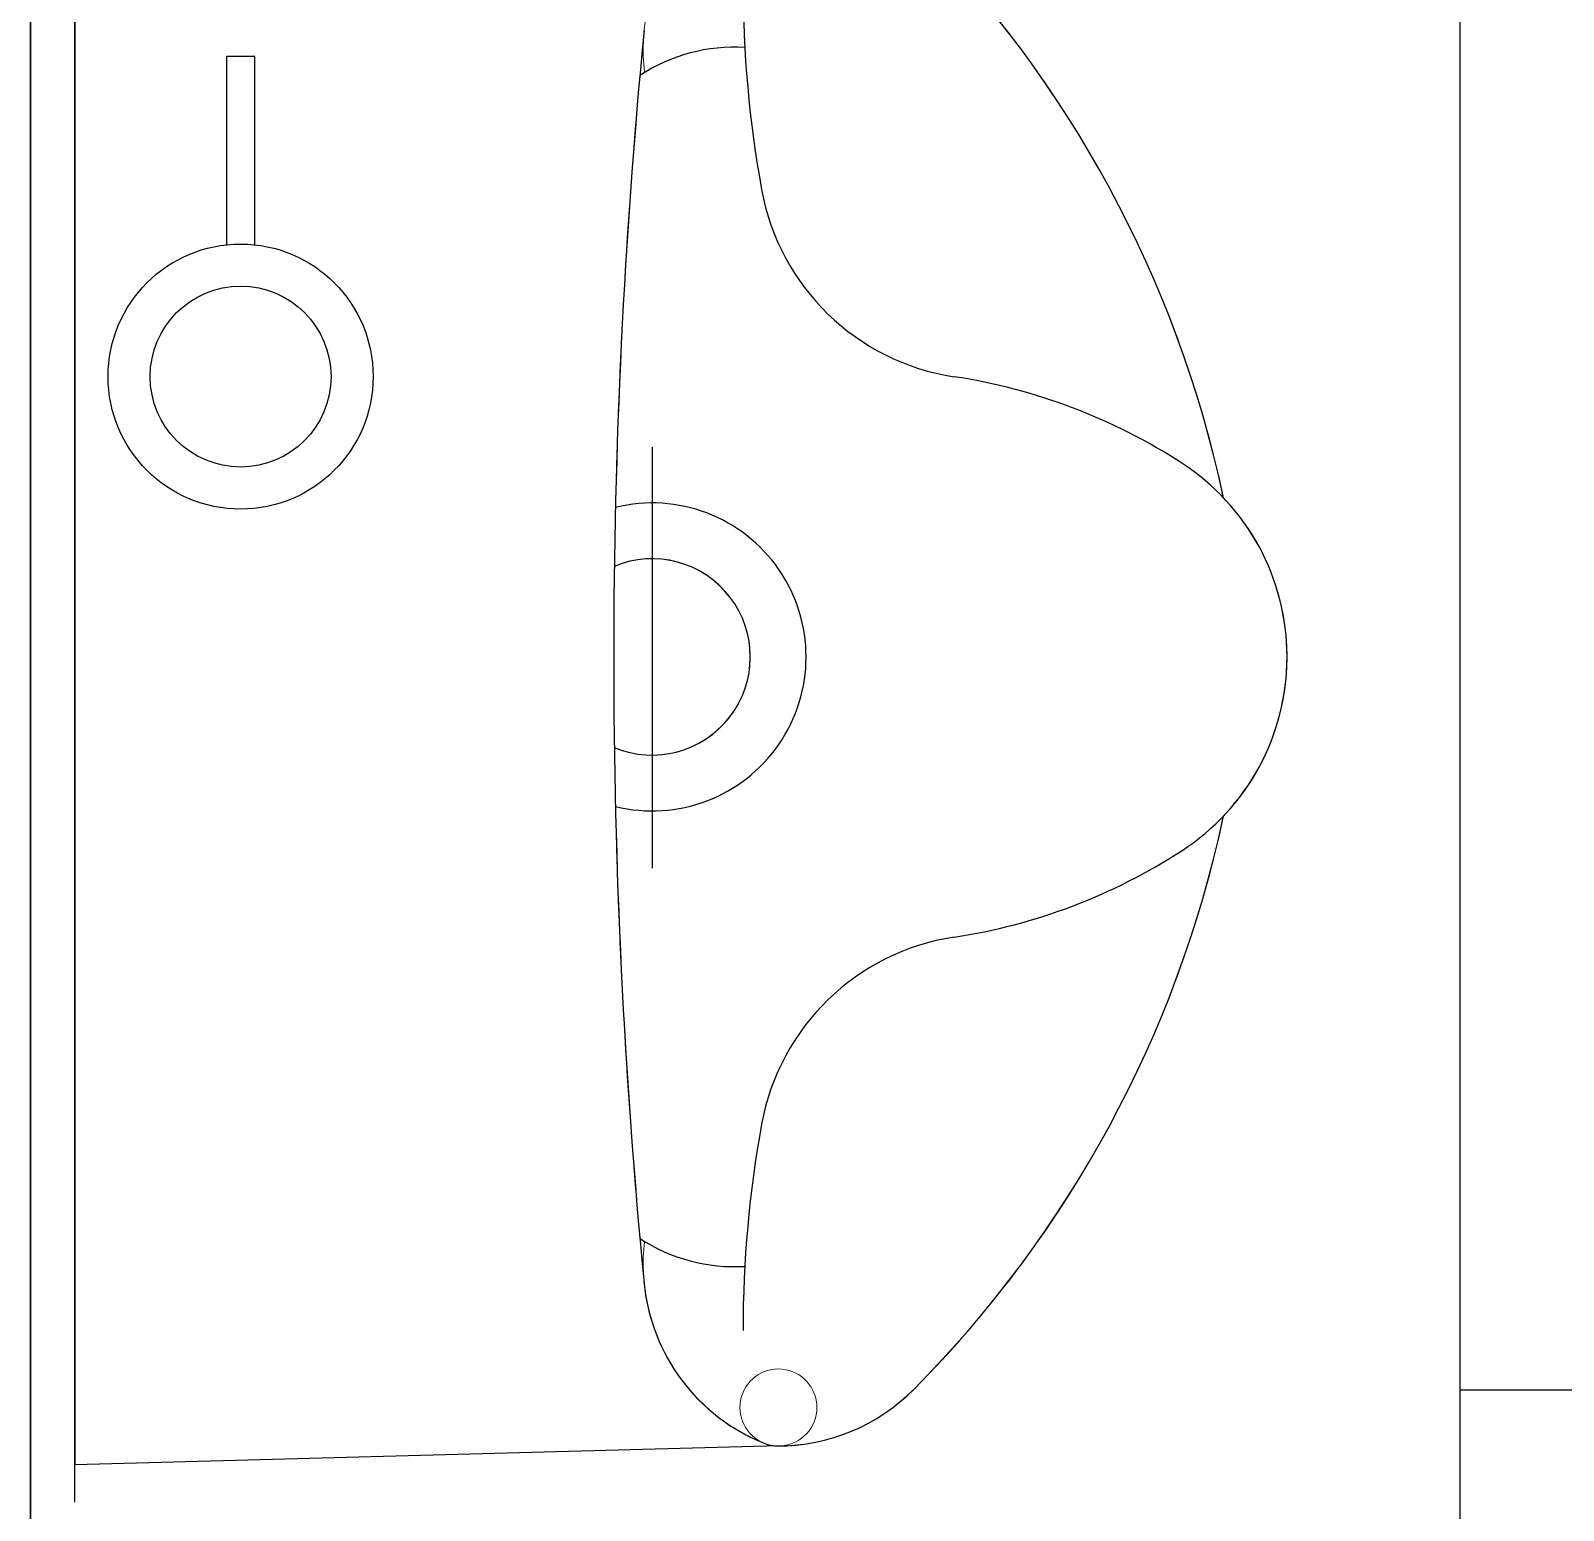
# Model space of a CAD drawing. Header units: millimetres. Extents: x 2148 to 2681, y 758 to 986.
# Drawn here: x 2510.9399 to 2511.2054, y 949.5242 to 949.7804 of the extents above; entities that cross this region are included whole.
import ezdxf

# ---------------------------------------------------------------- set-up
doc = ezdxf.new("R2010")
doc.units = ezdxf.units.MM
for name, color, linetype in [('0.1', 193, 'Continuous'), ('0.4', 121, 'Continuous'), ('hacht', 8, 'Continuous'), ('HATCH', 8, 'Continuous')]:
    doc.layers.add(name, color=color, linetype=linetype)

msp = doc.modelspace()

# ---------------------------------------------------------------- hatches: boundary and pattern name
at = {"layer": 'hacht', "ltscale": 0.05}
h = msp.add_hatch(dxfattribs=at)
h.set_pattern_fill('NET', color=256, scale=2.375, style=0)
h.set_pattern_definition([(0, (82336.30970642352, 3047.263580664669), (0, 0.296875), []), (90, (82336.30970642352, 3047.263580664669), (-0.296875, 1.817835092484352e-17), [])])
h.paths.add_polyline_path([(2511.876402469939, 949.6084910182088), (2511.901402469977, 949.6084910182088), (2511.901402469977, 949.633491018203), (2512.301402469971, 949.633491018203, 0.3789507843746555), (2511.901402470079, 950.0084910182111), (2511.876402469939, 950.0084910182117), (2511.876402469924, 950.4326616860243), (2511.846666755349, 950.4326616860243), (2511.44666675534, 950.4326616863699), (2510.952389972144, 950.4326616863917), (2510.952389972144, 950.3415498843885), (2511.187555791975, 950.3415498843885), (2511.187555791975, 949.9338361981935), (2511.200995940007, 949.9338361981935), (2511.200995940007, 949.9213361981964), (2511.187555791975, 949.9213361981964), (2511.187555791975, 949.4300491061653), (2511.200995940007, 949.4300491061653), (2511.200995940007, 949.4175491061677), (2511.187555791975, 949.4175491061677), (2511.187555791975, 948.9361779381337), (2511.200995940007, 948.9361779381333), (2511.200995940007, 948.9236779381366), (2511.187555791975, 948.9236779381366), (2511.187555791975, 948.4361779381337), (2511.200995940007, 948.4361779381337), (2511.200995940007, 948.4236779381366), (2511.187555791975, 948.4236779381366), (2511.187555791975, 948.4014659085395), (2510.952389972144, 948.40146590854), (2510.952389972144, 947.6650508372762), (2511.350724172274, 947.6650508372762), (2511.350724172274, 948.120050837288), (2511.375724172268, 948.120050837288, -0.4137472524020626), (2511.800724172255, 947.6650508372762), (2512.446402469931, 947.6650508372767), (2512.446402469931, 948.5215723467097), (2512.046402469923, 948.5215723467097), (2512.046402469923, 948.5929748259493), (2512.071402469917, 948.5929748259493), (2512.071402469917, 948.6179748259582), (2512.371402469905, 948.6179748259582, 0.4263843405938895), (2512.072368477345, 948.8930368687878, 0.0008595729627056156), (2512.071402469989, 948.8929748259524), (2512.046402469923, 948.8929748259524), (2512.046402469937, 949.09326322394), (2512.071402469917, 949.09326322394), (2512.071402469917, 949.1182632239487), (2512.371402469905, 949.1182632239487, 0.4263843405938895), (2512.072368477345, 949.3933252667783, 0.0008595729627056156), (2512.071402469989, 949.3932632239429), (2512.046402469966, 949.3932632239429), (2512.046402469966, 949.5227688411522), (2511.876402469954, 949.5227688411522)])
h.paths.add_polyline_path([(2512.348492831622, 950.2499078222539, -0.001121560340920636), (2512.349000749081, 950.2504881231656, 0.003321443651864118)], flags=17)
h.paths.add_polyline_path([(2512.44114818321, 950.1145374833186, 0.1043980418510775), (2512.540453821324, 950.1159242321983), (2512.61228455538, 950.1363326131767), (2512.659526026506, 950.1500047294129), (2512.670425049238, 950.1591365850426), (2512.670425049253, 950.2344820387297), (2512.693990503792, 950.2344820387297, -0.4142135623750828), (2512.715395791679, 950.2130767508422, -0.3900070384134104), (2512.695772518161, 950.1917457692815), (2512.695772518146, 950.1621718710743), (2512.689081603506, 950.1621718710747), (2512.689081603506, 950.191671462955), (2512.670425049238, 950.191671462955), (2512.670425049238, 950.1591365850448), (2512.659526026493, 950.1500047294084), (2512.612284555789, 950.1363326131403), (2512.540453821324, 950.1159242321983, -0.1043980418502901)])
h.paths.add_polyline_path([(2512.349000750333, 950.1689133522067, -0.1935376283461654), (2512.334422272009, 950.2097007383879, 0.1935376238928756), (2512.349000749663, 950.168913352952, 0.1598959040711369), (2512.441363236217, 950.1144902961495, -0.1598959025816975)], flags=16)
h.paths.add_polyline_path([(2511.726788438076, 949.033580237522), (2511.294339887934, 949.033580237522), (2511.294339887934, 948.8444669131221), (2511.726788438076, 948.8444669131221)], flags=24)

# ---------------------------------------------------------------- linework, layer by layer
at = {"color": 8, "ltscale": 0.05, "elevation": 9.949484754069039e-10}
msp.add_lwpolyline([(2510.939889972147, 948.40146590854), (2511.187555791975, 948.40146590854), (2511.187555791975, 950.3415498843885), (2510.939889972147, 950.3415498843885)], close=True, dxfattribs=at)
at = {"layer": '0.1'}
for p, q in [((2510.947572954659, 949.5255599025429, 3.997401399066558e-09), (2510.947572954673, 949.818392869888, 3.997401399066558e-09)), ((2510.947572954659, 949.5255599025429, 3.997401399066558e-09), (2510.947572954673, 949.818392869888, 3.997401399066558e-09)), ((2510.947572954659, 949.5255599025429, 3.997401399066558e-09), (2510.947572954673, 949.818392869888, 3.997401399066558e-09)), ((2510.947572954659, 949.5255599025429, 3.997401399066558e-09), (2510.947572954673, 949.818392869888, 3.997401399066558e-09)), ((2510.947572954659, 949.5255599025429, 3.997401399066558e-09), (2510.947572954673, 949.818392869888, 3.997401399066558e-09)), ((2510.947572954659, 949.5255599025429, 3.997401399066558e-09), (2510.947572954673, 949.818392869888, 3.997401399066558e-09)), ((2510.947572954659, 949.5255599025429, 3.997401399066558e-09), (2510.947572954673, 949.818392869888, 3.997401399066558e-09)), ((2510.947572954659, 949.5255599025429, 3.997401399066558e-09), (2510.947572954673, 949.818392869888, 3.997401399066558e-09)), ((2510.947572954659, 949.5255599025429, 3.997401399066558e-09), (2510.947572954673, 949.818392869888, 3.997401399066558e-09)), ((2510.947572954659, 949.5255599025429, 3.997401399066558e-09), (2510.947572954673, 949.818392869888, 3.997401399066558e-09)), ((2510.947572954673, 949.81191009244, 3.997401399066558e-09), (2510.947572954673, 949.5320426799761, 3.997401399066558e-09)), ((2510.947572954673, 949.81191009244, 3.997401399066558e-09), (2510.947572954673, 949.5320426799761, 3.997401399066558e-09)), ((2510.947572954673, 949.81191009244, 3.997401399066558e-09), (2510.947572954673, 949.5320426799761, 3.997401399066558e-09)), ((2510.947572954673, 949.81191009244, 3.997401399066558e-09), (2510.947572954673, 949.5320426799761, 3.997401399066558e-09)), ((2510.947572954673, 949.81191009244, 3.997401399066558e-09), (2510.947572954673, 949.5320426799761, 3.997401399066558e-09)), ((2510.947572954673, 949.81191009244, 3.997401399066558e-09), (2510.947572954673, 949.5320426799761, 3.997401399066558e-09)), ((2510.947572954673, 949.81191009244, 3.997401399066558e-09), (2510.947572954673, 949.5320426799761, 3.997401399066558e-09)), ((2510.947572954673, 949.81191009244, 3.997401399066558e-09), (2510.947572954673, 949.5320426799761, 3.997401399066558e-09)), ((2510.947572954673, 949.81191009244, 3.997401399066558e-09), (2510.947572954673, 949.5320426799761, 3.997401399066558e-09)), ((2510.947572954673, 949.81191009244, 3.997401399066558e-09), (2510.947572954673, 949.5320426799761, 3.997401399066558e-09)), ((2511.047572704663, 949.7083021909665, 3.997401399066558e-09), (2511.047572704663, 949.6353701897632, 3.997401399066558e-09)), ((2511.047572704663, 949.7083021909665, 3.997401399066558e-09), (2511.047572704663, 949.6353701897632, 3.997401399066558e-09)), ((2511.047572704663, 949.7083021909665, 3.997401399066558e-09), (2511.047572704663, 949.6353701897632, 3.997401399066558e-09)), ((2511.047572704663, 949.7083021909665, 3.997401399066558e-09), (2511.047572704663, 949.6353701897632, 3.997401399066558e-09)), ((2511.047572704663, 949.7083021909665, 3.997401399066558e-09), (2511.047572704663, 949.6353701897632, 3.997401399066558e-09)), ((2511.047572704663, 949.7083021909665, 3.997401399066558e-09), (2511.047572704663, 949.6353701897632, 3.997401399066558e-09)), ((2511.047572704663, 949.7083021909665, 3.997401399066558e-09), (2511.047572704663, 949.6353701897632, 3.997401399066558e-09)), ((2511.047572704663, 949.7083021909665, 3.997401399066558e-09), (2511.047572704663, 949.6353701897632, 3.997401399066558e-09)), ((2511.047572704663, 949.7083021909665, 3.997401399066558e-09), (2511.047572704663, 949.6353701897632, 3.997401399066558e-09)), ((2511.047572704663, 949.7083021909665, 3.997401399066558e-09), (2511.047572704663, 949.6353701897632, 3.997401399066558e-09)), ((2511.069487962352, 949.5353106981518, 3.997401399066558e-09), (2510.947572954673, 949.5320426799761, 3.997401399066558e-09)), ((2511.069487962352, 949.5353106981518, 3.997401399066558e-09), (2510.947572954673, 949.5320426799761, 3.997401399066558e-09)), ((2511.069487962352, 949.5353106981518, 3.997401399066558e-09), (2510.947572954673, 949.5320426799761, 3.997401399066558e-09)), ((2511.069487962352, 949.5353106981518, 3.997401399066558e-09), (2510.947572954673, 949.5320426799761, 3.997401399066558e-09)), ((2511.069487962352, 949.5353106981518, 3.997401399066558e-09), (2510.947572954673, 949.5320426799761, 3.997401399066558e-09)), ((2511.069487962352, 949.5353106981518, 3.997401399066558e-09), (2510.947572954673, 949.5320426799761, 3.997401399066558e-09)), ((2511.069487962352, 949.5353106981518, 3.997401399066558e-09), (2510.947572954673, 949.5320426799761, 3.997401399066558e-09)), ((2511.069487962352, 949.5353106981518, 3.997401399066558e-09), (2510.947572954673, 949.5320426799761, 3.997401399066558e-09)), ((2511.069487962352, 949.5353106981518, 3.997401399066558e-09), (2510.947572954673, 949.5320426799761, 3.997401399066558e-09)), ((2511.069487962352, 949.5353106981518, 3.997401399066558e-09), (2510.947572954673, 949.5320426799761, 3.997401399066558e-09))]:
    msp.add_line(p, q, dxfattribs=at)
for centre, radius, start, end in [((2510.950938746774, 949.6579530088372, 3.997401399066558e-09), 0.199999499995, 12.14293346163888, 44.76014608033106), ((2510.950938746774, 949.6579530088372, 3.997401399066558e-09), 0.199999499995, 12.14293346163888, 44.76014608033106), ((2510.950938746774, 949.6579530088372, 3.997401399066558e-09), 0.199999499995, 12.14293346163888, 44.76014608033106), ((2510.950938746774, 949.6579530088372, 3.997401399066558e-09), 0.199999499995, 12.14293346163888, 44.76014608033106), ((2510.950938746774, 949.6579530088372, 3.997401399066558e-09), 0.199999499995, 12.14293346163888, 44.76014608033106), ((2510.950938746774, 949.6579530088372, 3.997401399066558e-09), 0.199999499995, 12.14293346163888, 44.76014608033106), ((2510.950938746774, 949.6579530088372, 3.997401399066558e-09), 0.199999499995, 12.14293346163888, 44.76014608033106), ((2510.950938746774, 949.6579530088372, 3.997401399066558e-09), 0.199999499995, 12.14293346163888, 44.76014608033106), ((2510.950938746774, 949.6579530088372, 3.997401399066558e-09), 0.199999499995, 12.14293346163888, 44.76014608033106), ((2510.950938746774, 949.6579530088372, 3.997401399066558e-09), 0.199999499995, 12.14293346163888, 44.76014608033106), ((2511.263314848159, 949.7886427612128, 3.997401399066558e-09), 0.199999499995, 180, 190.2928170189002), ((2511.263314848159, 949.7886427612128, 3.997401399066558e-09), 0.199999499995, 180, 190.2928170189002), ((2511.263314848159, 949.7886427612128, 3.997401399066558e-09), 0.199999499995, 180, 190.2928170189002), ((2511.263314848159, 949.7886427612128, 3.997401399066558e-09), 0.199999499995, 180, 190.2928170189002), ((2511.263314848159, 949.7886427612128, 3.997401399066558e-09), 0.199999499995, 180, 190.2928170189002), ((2511.263314848159, 949.7886427612128, 3.997401399066558e-09), 0.199999499995, 180, 190.2928170189002), ((2511.263314848159, 949.7886427612128, 3.997401399066558e-09), 0.199999499995, 180, 190.2928170189002), ((2511.263314848159, 949.7886427612128, 3.997401399066558e-09), 0.199999499995, 180, 190.2928170189002), ((2511.263314848159, 949.7886427612128, 3.997401399066558e-09), 0.199999499995, 180, 190.2928170189002), ((2511.263314848159, 949.7886427612128, 3.997401399066558e-09), 0.199999499995, 180, 190.2928170189002), ((2512.160832923784, 949.6719763862083, 3.997401399066558e-09), 1.119926869123744, 174.4420803612385, 185.5579196387615), ((2512.160832923784, 949.6719763862083, 3.997401399066558e-09), 1.119926869123744, 174.4420803612385, 185.5579196387615), ((2512.160832923784, 949.6719763862083, 3.997401399066558e-09), 1.119926869123744, 174.4420803612385, 185.5579196387615), ((2512.160832923784, 949.6719763862083, 3.997401399066558e-09), 1.119926869123744, 174.4420803612385, 185.5579196387615), ((2512.160832923784, 949.6719763862083, 3.997401399066558e-09), 1.119926869123744, 174.4420803612385, 185.5579196387615), ((2512.160832923784, 949.6719763862083, 3.997401399066558e-09), 1.119926869123744, 174.4420803612385, 185.5579196387615), ((2512.160832923784, 949.6719763862083, 3.997401399066558e-09), 1.119926869123744, 174.4420803612385, 185.5579196387615), ((2512.160832923784, 949.6719763862083, 3.997401399066558e-09), 1.119926869123744, 174.4420803612385, 185.5579196387615), ((2512.160832923784, 949.6719763862083, 3.997401399066558e-09), 1.119926869123744, 174.4420803612385, 185.5579196387615), ((2512.160832923784, 949.6719763862083, 3.997401399066558e-09), 1.119926869123744, 174.4420803612385, 185.5579196387615), ((2511.061844835847, 949.7475832107765, 3.997401399066558e-09), 0.02999992499925, 86.59946209659692, 123.1383205602793), ((2511.061844835847, 949.7475832107765, 3.997401399066558e-09), 0.02999992499925, 86.59946209659692, 123.1383205602793), ((2511.061844835847, 949.7475832107765, 3.997401399066558e-09), 0.02999992499925, 86.59946209659692, 123.1383205602793), ((2511.061844835847, 949.7475832107765, 3.997401399066558e-09), 0.02999992499925, 86.59946209659692, 123.1383205602793), ((2511.061844835847, 949.7475832107765, 3.997401399066558e-09), 0.02999992499925, 86.59946209659692, 123.1383205602793), ((2511.061844835847, 949.7475832107765, 3.997401399066558e-09), 0.02999992499925, 86.59946209659692, 123.1383205602793), ((2511.061844835847, 949.7475832107765, 3.997401399066558e-09), 0.02999992499925, 86.59946209659692, 123.1383205602793), ((2511.061844835847, 949.7475832107765, 3.997401399066558e-09), 0.02999992499925, 86.59946209659692, 123.1383205602793), ((2511.061844835847, 949.7475832107765, 3.997401399066558e-09), 0.02999992499925, 86.59946209659692, 123.1383205602793), ((2511.061844835847, 949.7475832107765, 3.997401399066558e-09), 0.02999992499925, 86.59946209659692, 123.1383205602793), ((2511.105890050361, 949.7600542139143, 3.997401399066558e-09), 0.039999899999, 190.2928170189002, 261.3901035665662), ((2511.105890050361, 949.7600542139143, 3.997401399066558e-09), 0.039999899999, 190.2928170189002, 261.3901035665662), ((2511.105890050361, 949.7600542139143, 3.997401399066558e-09), 0.039999899999, 190.2928170189002, 261.3901035665662), ((2511.105890050361, 949.7600542139143, 3.997401399066558e-09), 0.039999899999, 190.2928170189002, 261.3901035665662), ((2511.105890050361, 949.7600542139143, 3.997401399066558e-09), 0.039999899999, 190.2928170189002, 261.3901035665662), ((2511.105890050361, 949.7600542139143, 3.997401399066558e-09), 0.039999899999, 190.2928170189002, 261.3901035665662), ((2511.105890050361, 949.7600542139143, 3.997401399066558e-09), 0.039999899999, 190.2928170189002, 261.3901035665662), ((2511.105890050361, 949.7600542139143, 3.997401399066558e-09), 0.039999899999, 190.2928170189002, 261.3901035665662), ((2511.105890050361, 949.7600542139143, 3.997401399066558e-09), 0.039999899999, 190.2928170189002, 261.3901035665662), ((2511.105890050361, 949.7600542139143, 3.997401399066558e-09), 0.039999899999, 190.2928170189002, 261.3901035665662), ((2511.084931245341, 949.6216322846911, 3.997401399066558e-09), 0.09999974999749998, 57.04209188049823, 81.39010356656614), ((2511.084931245341, 949.6216322846911, 3.997401399066558e-09), 0.09999974999749998, 57.04209188049823, 81.39010356656614), ((2511.084931245341, 949.6216322846911, 3.997401399066558e-09), 0.09999974999749998, 57.04209188049823, 81.39010356656614), ((2511.084931245341, 949.6216322846911, 3.997401399066558e-09), 0.09999974999749998, 57.04209188049823, 81.39010356656614), ((2511.084931245341, 949.6216322846911, 3.997401399066558e-09), 0.09999974999749998, 57.04209188049823, 81.39010356656614), ((2511.084931245341, 949.6216322846911, 3.997401399066558e-09), 0.09999974999749998, 57.04209188049823, 81.39010356656614), ((2511.084931245341, 949.6216322846911, 3.997401399066558e-09), 0.09999974999749998, 57.04209188049823, 81.39010356656614), ((2511.084931245341, 949.6216322846911, 3.997401399066558e-09), 0.09999974999749998, 57.04209188049823, 81.39010356656614), ((2511.084931245341, 949.6216322846911, 3.997401399066558e-09), 0.09999974999749998, 57.04209188049823, 81.39010356656614), ((2511.084931245341, 949.6216322846911, 3.997401399066558e-09), 0.09999974999749998, 57.04209188049823, 81.39010356656614), ((2511.117572529654, 949.6719763862083, 3.997401399066558e-09), 0.039999899999, 302.9579081195018, 57.04209188049823), ((2511.117572529654, 949.6719763862083, 3.997401399066558e-09), 0.039999899999, 302.9579081195018, 57.04209188049823), ((2511.117572529654, 949.6719763862083, 3.997401399066558e-09), 0.039999899999, 302.9579081195018, 57.04209188049823), ((2511.117572529654, 949.6719763862083, 3.997401399066558e-09), 0.039999899999, 302.9579081195018, 57.04209188049823), ((2511.117572529654, 949.6719763862083, 3.997401399066558e-09), 0.039999899999, 302.9579081195018, 57.04209188049823), ((2511.117572529654, 949.6719763862083, 3.997401399066558e-09), 0.039999899999, 302.9579081195018, 57.04209188049823), ((2511.117572529654, 949.6719763862083, 3.997401399066558e-09), 0.039999899999, 302.9579081195018, 57.04209188049823), ((2511.117572529654, 949.6719763862083, 3.997401399066558e-09), 0.039999899999, 302.9579081195018, 57.04209188049823), ((2511.117572529654, 949.6719763862083, 3.997401399066558e-09), 0.039999899999, 302.9579081195018, 57.04209188049823), ((2511.117572529654, 949.6719763862083, 3.997401399066558e-09), 0.039999899999, 302.9579081195018, 57.04209188049823), ((2511.047572704663, 949.6719763862083, 3.997401399066558e-09), 0.02666659999933333, 256.1859408485906, 103.8140591514094), ((2511.047572704663, 949.6719763862083, 3.997401399066558e-09), 0.02666659999933333, 256.1859408485906, 103.8140591514094), ((2511.047572704663, 949.6719763862083, 3.997401399066558e-09), 0.02666659999933333, 256.1859408485906, 103.8140591514094), ((2511.047572704663, 949.6719763862083, 3.997401399066558e-09), 0.02666659999933333, 256.1859408485906, 103.8140591514094), ((2511.047572704663, 949.6719763862083, 3.997401399066558e-09), 0.02666659999933333, 256.1859408485906, 103.8140591514094), ((2511.047572704663, 949.6719763862083, 3.997401399066558e-09), 0.02666659999933333, 256.1859408485906, 103.8140591514094), ((2511.047572704663, 949.6719763862083, 3.997401399066558e-09), 0.02666659999933333, 256.1859408485906, 103.8140591514094), ((2511.047572704663, 949.6719763862083, 3.997401399066558e-09), 0.02666659999933333, 256.1859408485906, 103.8140591514094), ((2511.047572704663, 949.6719763862083, 3.997401399066558e-09), 0.02666659999933333, 256.1859408485906, 103.8140591514094), ((2511.047572704663, 949.6719763862083, 3.997401399066558e-09), 0.02666659999933333, 256.1859408485906, 103.8140591514094), ((2511.016113643074, 949.6719763862083, 3.997401399066558e-09), 0.1333329999966708, 11.92646565175104, 12.14293346163888), ((2511.016113643074, 949.6719763862083, 3.997401399066558e-09), 0.1333329999966708, 11.92646565175104, 12.14293346163888), ((2511.016113643074, 949.6719763862083, 3.997401399066558e-09), 0.1333329999966708, 11.92646565175104, 12.14293346163888), ((2511.016113643074, 949.6719763862083, 3.997401399066558e-09), 0.1333329999966708, 11.92646565175104, 12.14293346163888), ((2511.016113643074, 949.6719763862083, 3.997401399066558e-09), 0.1333329999966708, 11.92646565175104, 12.14293346163888), ((2511.016113643074, 949.6719763862083, 3.997401399066558e-09), 0.1333329999966708, 11.92646565175104, 12.14293346163888), ((2511.016113643074, 949.6719763862083, 3.997401399066558e-09), 0.1333329999966708, 11.92646565175104, 12.14293346163888), ((2511.016113643074, 949.6719763862083, 3.997401399066558e-09), 0.1333329999966708, 11.92646565175104, 12.14293346163888), ((2511.016113643074, 949.6719763862083, 3.997401399066558e-09), 0.1333329999966708, 11.92646565175104, 12.14293346163888), ((2511.016113643074, 949.6719763862083, 3.997401399066558e-09), 0.1333329999966708, 11.92646565175104, 12.14293346163888), ((2511.047572704663, 949.6719763862083, 3.997401399066558e-09), 0.016999957499575, 247.3130539307818, 112.6869460692182), ((2511.047572704663, 949.6719763862083, 3.997401399066558e-09), 0.016999957499575, 247.3130539307818, 112.6869460692182), ((2511.047572704663, 949.6719763862083, 3.997401399066558e-09), 0.016999957499575, 247.3130539307818, 112.6869460692182), ((2511.047572704663, 949.6719763862083, 3.997401399066558e-09), 0.016999957499575, 247.3130539307818, 112.6869460692182), ((2511.047572704663, 949.6719763862083, 3.997401399066558e-09), 0.016999957499575, 247.3130539307818, 112.6869460692182), ((2511.047572704663, 949.6719763862083, 3.997401399066558e-09), 0.016999957499575, 247.3130539307818, 112.6869460692182), ((2511.047572704663, 949.6719763862083, 3.997401399066558e-09), 0.016999957499575, 247.3130539307818, 112.6869460692182), ((2511.047572704663, 949.6719763862083, 3.997401399066558e-09), 0.016999957499575, 247.3130539307818, 112.6869460692182), ((2511.047572704663, 949.6719763862083, 3.997401399066558e-09), 0.016999957499575, 247.3130539307818, 112.6869460692182), ((2511.047572704663, 949.6719763862083, 3.997401399066558e-09), 0.016999957499575, 247.3130539307818, 112.6869460692182), ((2510.950938746774, 949.6859997635792, 3.997401399066558e-09), 0.199999499995, 315.2398539196689, 347.8570665383612), ((2510.950938746774, 949.6859997635792, 3.997401399066558e-09), 0.199999499995, 315.2398539196689, 347.8570665383612), ((2510.950938746774, 949.6859997635792, 3.997401399066558e-09), 0.199999499995, 315.2398539196689, 347.8570665383612), ((2510.950938746774, 949.6859997635792, 3.997401399066558e-09), 0.199999499995, 315.2398539196689, 347.8570665383612), ((2510.950938746774, 949.6859997635792, 3.997401399066558e-09), 0.199999499995, 315.2398539196689, 347.8570665383612), ((2510.950938746774, 949.6859997635792, 3.997401399066558e-09), 0.199999499995, 315.2398539196689, 347.8570665383612), ((2510.950938746774, 949.6859997635792, 3.997401399066558e-09), 0.199999499995, 315.2398539196689, 347.8570665383612), ((2510.950938746774, 949.6859997635792, 3.997401399066558e-09), 0.199999499995, 315.2398539196689, 347.8570665383612), ((2510.950938746774, 949.6859997635792, 3.997401399066558e-09), 0.199999499995, 315.2398539196689, 347.8570665383612), ((2510.950938746774, 949.6859997635792, 3.997401399066558e-09), 0.199999499995, 315.2398539196689, 347.8570665383612), ((2511.016113643074, 949.6719763862083, 3.997401399066558e-09), 0.1333329999966708, 347.8570665383612, 348.073534348249), ((2511.016113643074, 949.6719763862083, 3.997401399066558e-09), 0.1333329999966708, 347.8570665383612, 348.073534348249), ((2511.016113643074, 949.6719763862083, 3.997401399066558e-09), 0.1333329999966708, 347.8570665383612, 348.073534348249), ((2511.016113643074, 949.6719763862083, 3.997401399066558e-09), 0.1333329999966708, 347.8570665383612, 348.073534348249), ((2511.016113643074, 949.6719763862083, 3.997401399066558e-09), 0.1333329999966708, 347.8570665383612, 348.073534348249), ((2511.016113643074, 949.6719763862083, 3.997401399066558e-09), 0.1333329999966708, 347.8570665383612, 348.073534348249), ((2511.016113643074, 949.6719763862083, 3.997401399066558e-09), 0.1333329999966708, 347.8570665383612, 348.073534348249), ((2511.016113643074, 949.6719763862083, 3.997401399066558e-09), 0.1333329999966708, 347.8570665383612, 348.073534348249), ((2511.016113643074, 949.6719763862083, 3.997401399066558e-09), 0.1333329999966708, 347.8570665383612, 348.073534348249), ((2511.016113643074, 949.6719763862083, 3.997401399066558e-09), 0.1333329999966708, 347.8570665383612, 348.073534348249), ((2511.084931245341, 949.7223204877399, 3.997401399066558e-09), 0.09999974999749998, 278.6098964334338, 302.9579081195018), ((2511.084931245341, 949.7223204877399, 3.997401399066558e-09), 0.09999974999749998, 278.6098964334338, 302.9579081195018), ((2511.084931245341, 949.7223204877399, 3.997401399066558e-09), 0.09999974999749998, 278.6098964334338, 302.9579081195018), ((2511.084931245341, 949.7223204877399, 3.997401399066558e-09), 0.09999974999749998, 278.6098964334338, 302.9579081195018), ((2511.084931245341, 949.7223204877399, 3.997401399066558e-09), 0.09999974999749998, 278.6098964334338, 302.9579081195018), ((2511.084931245341, 949.7223204877399, 3.997401399066558e-09), 0.09999974999749998, 278.6098964334338, 302.9579081195018), ((2511.084931245341, 949.7223204877399, 3.997401399066558e-09), 0.09999974999749998, 278.6098964334338, 302.9579081195018), ((2511.084931245341, 949.7223204877399, 3.997401399066558e-09), 0.09999974999749998, 278.6098964334338, 302.9579081195018), ((2511.084931245341, 949.7223204877399, 3.997401399066558e-09), 0.09999974999749998, 278.6098964334338, 302.9579081195018), ((2511.084931245341, 949.7223204877399, 3.997401399066558e-09), 0.09999974999749998, 278.6098964334338, 302.9579081195018), ((2511.105890050361, 949.5838985585021, 3.997401399066558e-09), 0.039999899999, 98.60989643343386, 169.7071829810998), ((2511.105890050361, 949.5838985585021, 3.997401399066558e-09), 0.039999899999, 98.60989643343386, 169.7071829810998), ((2511.105890050361, 949.5838985585021, 3.997401399066558e-09), 0.039999899999, 98.60989643343386, 169.7071829810998), ((2511.105890050361, 949.5838985585021, 3.997401399066558e-09), 0.039999899999, 98.60989643343386, 169.7071829810998), ((2511.105890050361, 949.5838985585021, 3.997401399066558e-09), 0.039999899999, 98.60989643343386, 169.7071829810998), ((2511.105890050361, 949.5838985585021, 3.997401399066558e-09), 0.039999899999, 98.60989643343386, 169.7071829810998), ((2511.105890050361, 949.5838985585021, 3.997401399066558e-09), 0.039999899999, 98.60989643343386, 169.7071829810998), ((2511.105890050361, 949.5838985585021, 3.997401399066558e-09), 0.039999899999, 98.60989643343386, 169.7071829810998), ((2511.105890050361, 949.5838985585021, 3.997401399066558e-09), 0.039999899999, 98.60989643343386, 169.7071829810998), ((2511.105890050361, 949.5838985585021, 3.997401399066558e-09), 0.039999899999, 98.60989643343386, 169.7071829810998), ((2511.263314848159, 949.5553100112182, 3.997401399066558e-09), 0.199999499995, 169.7071829810998, 180), ((2511.263314848159, 949.5553100112182, 3.997401399066558e-09), 0.199999499995, 169.7071829810998, 180), ((2511.263314848159, 949.5553100112182, 3.997401399066558e-09), 0.199999499995, 169.7071829810998, 180), ((2511.263314848159, 949.5553100112182, 3.997401399066558e-09), 0.199999499995, 169.7071829810998, 180), ((2511.263314848159, 949.5553100112182, 3.997401399066558e-09), 0.199999499995, 169.7071829810998, 180), ((2511.263314848159, 949.5553100112182, 3.997401399066558e-09), 0.199999499995, 169.7071829810998, 180), ((2511.263314848159, 949.5553100112182, 3.997401399066558e-09), 0.199999499995, 169.7071829810998, 180), ((2511.263314848159, 949.5553100112182, 3.997401399066558e-09), 0.199999499995, 169.7071829810998, 180), ((2511.263314848159, 949.5553100112182, 3.997401399066558e-09), 0.199999499995, 169.7071829810998, 180), ((2511.263314848159, 949.5553100112182, 3.997401399066558e-09), 0.199999499995, 169.7071829810998, 180), ((2511.061844835847, 949.5963695616399, 3.997401399066558e-09), 0.02999992499925, 236.8616794397208, 273.4005379034031), ((2511.061844835847, 949.5963695616399, 3.997401399066558e-09), 0.02999992499925, 236.8616794397208, 273.4005379034031), ((2511.061844835847, 949.5963695616399, 3.997401399066558e-09), 0.02999992499925, 236.8616794397208, 273.4005379034031), ((2511.061844835847, 949.5963695616399, 3.997401399066558e-09), 0.02999992499925, 236.8616794397208, 273.4005379034031), ((2511.061844835847, 949.5963695616399, 3.997401399066558e-09), 0.02999992499925, 236.8616794397208, 273.4005379034031), ((2511.061844835847, 949.5963695616399, 3.997401399066558e-09), 0.02999992499925, 236.8616794397208, 273.4005379034031), ((2511.061844835847, 949.5963695616399, 3.997401399066558e-09), 0.02999992499925, 236.8616794397208, 273.4005379034031), ((2511.061844835847, 949.5963695616399, 3.997401399066558e-09), 0.02999992499925, 236.8616794397208, 273.4005379034031), ((2511.061844835847, 949.5963695616399, 3.997401399066558e-09), 0.02999992499925, 236.8616794397208, 273.4005379034031), ((2511.061844835847, 949.5963695616399, 3.997401399066558e-09), 0.02999992499925, 236.8616794397208, 273.4005379034031), ((2511.079347598124, 949.5667376884547, 3.997401399066558e-09), 0.03333324999916667, 185.5579196387615, 248.2052512975738), ((2511.079347598124, 949.5667376884547, 3.997401399066558e-09), 0.03333324999916667, 185.5579196387615, 248.2052512975738), ((2511.079347598124, 949.5667376884547, 3.997401399066558e-09), 0.03333324999916667, 185.5579196387615, 248.2052512975738), ((2511.079347598124, 949.5667376884547, 3.997401399066558e-09), 0.03333324999916667, 185.5579196387615, 248.2052512975738), ((2511.079347598124, 949.5667376884547, 3.997401399066558e-09), 0.03333324999916667, 185.5579196387615, 248.2052512975738), ((2511.079347598124, 949.5667376884547, 3.997401399066558e-09), 0.03333324999916667, 185.5579196387615, 248.2052512975738), ((2511.079347598124, 949.5667376884547, 3.997401399066558e-09), 0.03333324999916667, 185.5579196387615, 248.2052512975738), ((2511.079347598124, 949.5667376884547, 3.997401399066558e-09), 0.03333324999916667, 185.5579196387615, 248.2052512975738), ((2511.079347598124, 949.5667376884547, 3.997401399066558e-09), 0.03333324999916667, 185.5579196387615, 248.2052512975738), ((2511.079347598124, 949.5667376884547, 3.997401399066558e-09), 0.03333324999916667, 185.5579196387615, 248.2052512975738), ((2511.069281900248, 949.5686433112159, 3.997401399066558e-09), 0.03333324999916667, 270, 315.2398539196689), ((2511.069281900248, 949.5686433112159, 3.997401399066558e-09), 0.03333324999916667, 270, 315.2398539196689), ((2511.069281900248, 949.5686433112159, 3.997401399066558e-09), 0.03333324999916667, 270, 315.2398539196689), ((2511.069281900248, 949.5686433112159, 3.997401399066558e-09), 0.03333324999916667, 270, 315.2398539196689), ((2511.069281900248, 949.5686433112159, 3.997401399066558e-09), 0.03333324999916667, 270, 315.2398539196689), ((2511.069281900248, 949.5686433112159, 3.997401399066558e-09), 0.03333324999916667, 270, 315.2398539196689), ((2511.069281900248, 949.5686433112159, 3.997401399066558e-09), 0.03333324999916667, 270, 315.2398539196689), ((2511.069281900248, 949.5686433112159, 3.997401399066558e-09), 0.03333324999916667, 270, 315.2398539196689), ((2511.069281900248, 949.5686433112159, 3.997401399066558e-09), 0.03333324999916667, 270, 315.2398539196689), ((2511.069281900248, 949.5686433112159, 3.997401399066558e-09), 0.03333324999916667, 270, 315.2398539196689), ((2511.069446749932, 949.5419772207558, 3.997401399066558e-09), 0.006666649999833333, 248.2052512975738, 270.354197793495), ((2511.069446749932, 949.5419772207558, 3.997401399066558e-09), 0.006666649999833333, 248.2052512975738, 270.354197793495), ((2511.069446749932, 949.5419772207558, 3.997401399066558e-09), 0.006666649999833333, 248.2052512975738, 270.354197793495), ((2511.069446749932, 949.5419772207558, 3.997401399066558e-09), 0.006666649999833333, 248.2052512975738, 270.354197793495), ((2511.069446749932, 949.5419772207558, 3.997401399066558e-09), 0.006666649999833333, 248.2052512975738, 270.354197793495), ((2511.069446749932, 949.5419772207558, 3.997401399066558e-09), 0.006666649999833333, 248.2052512975738, 270.354197793495), ((2511.069446749932, 949.5419772207558, 3.997401399066558e-09), 0.006666649999833333, 248.2052512975738, 270.354197793495), ((2511.069446749932, 949.5419772207558, 3.997401399066558e-09), 0.006666649999833333, 248.2052512975738, 270.354197793495), ((2511.069446749932, 949.5419772207558, 3.997401399066558e-09), 0.006666649999833333, 248.2052512975738, 270.354197793495), ((2511.069446749932, 949.5419772207558, 3.997401399066558e-09), 0.006666649999833333, 248.2052512975738, 270.354197793495)]:
    msp.add_arc(centre, radius, start, end, dxfattribs=at)
at = {"layer": '0.4', "color": 193, "lineweight": 0, "ltscale": 0.5}
for p, q in [((2510.947572954673, 949.7352169688555, 3.997401399066558e-09), (2510.947572954673, 949.81191009244, 3.997401399066558e-09)), ((2510.947572954673, 949.7352169688555, 3.997401399066558e-09), (2510.947572954673, 949.81191009244, 3.997401399066558e-09)), ((2510.947572954673, 949.7352169688555, 3.997401399066558e-09), (2510.947572954673, 949.81191009244, 3.997401399066558e-09)), ((2510.947572954673, 949.7352169688555, 3.997401399066558e-09), (2510.947572954673, 949.81191009244, 3.997401399066558e-09)), ((2510.947572954673, 949.7352169688555, 3.997401399066558e-09), (2510.947572954673, 949.81191009244, 3.997401399066558e-09)), ((2510.947572954673, 949.7352169688555, 3.997401399066558e-09), (2510.947572954673, 949.81191009244, 3.997401399066558e-09)), ((2510.947572954673, 949.7352169688555, 3.997401399066558e-09), (2510.947572954673, 949.81191009244, 3.997401399066558e-09)), ((2510.947572954673, 949.7352169688555, 3.997401399066558e-09), (2510.947572954673, 949.81191009244, 3.997401399066558e-09)), ((2510.947572954673, 949.7352169688555, 3.997401399066558e-09), (2510.947572954673, 949.81191009244, 3.997401399066558e-09)), ((2510.947572954673, 949.7352169688555, 3.997401399066558e-09), (2510.947572954673, 949.81191009244, 3.997401399066558e-09)), ((2511.047572704663, 949.6549764287073, 3.997401399066558e-09), (2511.047572704663, 949.6889763437092, 3.997401399066558e-09)), ((2511.047572704663, 949.6549764287073, 3.997401399066558e-09), (2511.047572704663, 949.6889763437092, 3.997401399066558e-09)), ((2511.047572704663, 949.6549764287073, 3.997401399066558e-09), (2511.047572704663, 949.6889763437092, 3.997401399066558e-09)), ((2511.047572704663, 949.6549764287073, 3.997401399066558e-09), (2511.047572704663, 949.6889763437092, 3.997401399066558e-09)), ((2511.047572704663, 949.6549764287073, 3.997401399066558e-09), (2511.047572704663, 949.6889763437092, 3.997401399066558e-09)), ((2511.047572704663, 949.6549764287073, 3.997401399066558e-09), (2511.047572704663, 949.6889763437092, 3.997401399066558e-09)), ((2511.047572704663, 949.6549764287073, 3.997401399066558e-09), (2511.047572704663, 949.6889763437092, 3.997401399066558e-09)), ((2511.047572704663, 949.6549764287073, 3.997401399066558e-09), (2511.047572704663, 949.6889763437092, 3.997401399066558e-09)), ((2511.047572704663, 949.6549764287073, 3.997401399066558e-09), (2511.047572704663, 949.6889763437092, 3.997401399066558e-09)), ((2511.047572704663, 949.6549764287073, 3.997401399066558e-09), (2511.047572704663, 949.6889763437092, 3.997401399066558e-09)), ((2510.947572954673, 949.5320426799761, 3.997401399066558e-09), (2510.947572954673, 949.6152172688479, 3.997401399066558e-09)), ((2510.947572954673, 949.5320426799761, 3.997401399066558e-09), (2510.947572954673, 949.6152172688479, 3.997401399066558e-09)), ((2510.947572954673, 949.5320426799761, 3.997401399066558e-09), (2510.947572954673, 949.6152172688479, 3.997401399066558e-09)), ((2510.947572954673, 949.5320426799761, 3.997401399066558e-09), (2510.947572954673, 949.6152172688479, 3.997401399066558e-09)), ((2510.947572954673, 949.5320426799761, 3.997401399066558e-09), (2510.947572954673, 949.6152172688479, 3.997401399066558e-09)), ((2510.947572954673, 949.5320426799761, 3.997401399066558e-09), (2510.947572954673, 949.6152172688479, 3.997401399066558e-09)), ((2510.947572954673, 949.5320426799761, 3.997401399066558e-09), (2510.947572954673, 949.6152172688479, 3.997401399066558e-09)), ((2510.947572954673, 949.5320426799761, 3.997401399066558e-09), (2510.947572954673, 949.6152172688479, 3.997401399066558e-09)), ((2510.947572954673, 949.5320426799761, 3.997401399066558e-09), (2510.947572954673, 949.6152172688479, 3.997401399066558e-09)), ((2510.947572954673, 949.5320426799761, 3.997401399066558e-09), (2510.947572954673, 949.6152172688479, 3.997401399066558e-09)), ((2511.069487962352, 949.5353106981518, 3.997401399066558e-09), (2510.947572954673, 949.5320426799761, 3.997401399066558e-09)), ((2511.069487962352, 949.5353106981518, 3.997401399066558e-09), (2510.947572954673, 949.5320426799761, 3.997401399066558e-09)), ((2511.069487962352, 949.5353106981518, 3.997401399066558e-09), (2510.947572954673, 949.5320426799761, 3.997401399066558e-09)), ((2511.069487962352, 949.5353106981518, 3.997401399066558e-09), (2510.947572954673, 949.5320426799761, 3.997401399066558e-09)), ((2511.069487962352, 949.5353106981518, 3.997401399066558e-09), (2510.947572954673, 949.5320426799761, 3.997401399066558e-09)), ((2511.069487962352, 949.5353106981518, 3.997401399066558e-09), (2510.947572954673, 949.5320426799761, 3.997401399066558e-09)), ((2511.069487962352, 949.5353106981518, 3.997401399066558e-09), (2510.947572954673, 949.5320426799761, 3.997401399066558e-09)), ((2511.069487962352, 949.5353106981518, 3.997401399066558e-09), (2510.947572954673, 949.5320426799761, 3.997401399066558e-09)), ((2511.069487962352, 949.5353106981518, 3.997401399066558e-09), (2510.947572954673, 949.5320426799761, 3.997401399066558e-09)), ((2511.069487962352, 949.5353106981518, 3.997401399066558e-09), (2510.947572954673, 949.5320426799761, 3.997401399066558e-09))]:
    msp.add_line(p, q, dxfattribs=at)
for centre, radius, start, end in [((2511.079347598124, 949.7772150839763, 3.997401399066558e-09), 0.03333324999917254, 111.7947487024262, 186.893176270104), ((2511.079347598124, 949.7772150839763, 3.997401399066558e-09), 0.03333324999917254, 111.7947487024262, 186.893176270104), ((2511.079347598124, 949.7772150839763, 3.997401399066558e-09), 0.03333324999917254, 111.7947487024262, 186.893176270104), ((2511.079347598124, 949.7772150839763, 3.997401399066558e-09), 0.03333324999917254, 111.7947487024262, 186.893176270104), ((2511.079347598124, 949.7772150839763, 3.997401399066558e-09), 0.03333324999917254, 111.7947487024262, 186.893176270104), ((2511.079347598124, 949.7772150839763, 3.997401399066558e-09), 0.03333324999917254, 111.7947487024262, 186.893176270104), ((2511.079347598124, 949.7772150839763, 3.997401399066558e-09), 0.03333324999917254, 111.7947487024262, 186.893176270104), ((2511.079347598124, 949.7772150839763, 3.997401399066558e-09), 0.03333324999917254, 111.7947487024262, 186.893176270104), ((2511.079347598124, 949.7772150839763, 3.997401399066558e-09), 0.03333324999917254, 111.7947487024262, 186.893176270104), ((2511.079347598124, 949.7772150839763, 3.997401399066558e-09), 0.03333324999917254, 111.7947487024262, 186.893176270104), ((2510.950938746774, 949.6579530088372, 3.997401399066558e-09), 0.1999994999950151, 11.99847350465203, 44.76014608033106), ((2510.950938746774, 949.6579530088372, 3.997401399066558e-09), 0.1999994999950151, 11.99847350465203, 44.76014608033106), ((2510.950938746774, 949.6579530088372, 3.997401399066558e-09), 0.1999994999950151, 11.99847350465203, 44.76014608033106), ((2510.950938746774, 949.6579530088372, 3.997401399066558e-09), 0.1999994999950151, 11.99847350465203, 44.76014608033106), ((2510.950938746774, 949.6579530088372, 3.997401399066558e-09), 0.1999994999950151, 11.99847350465203, 44.76014608033106), ((2510.950938746774, 949.6579530088372, 3.997401399066558e-09), 0.1999994999950151, 11.99847350465203, 44.76014608033106), ((2510.950938746774, 949.6579530088372, 3.997401399066558e-09), 0.1999994999950151, 11.99847350465203, 44.76014608033106), ((2510.950938746774, 949.6579530088372, 3.997401399066558e-09), 0.1999994999950151, 11.99847350465203, 44.76014608033106), ((2510.950938746774, 949.6579530088372, 3.997401399066558e-09), 0.1999994999950151, 11.99847350465203, 44.76014608033106), ((2510.950938746774, 949.6579530088372, 3.997401399066558e-09), 0.1999994999950151, 11.99847350465203, 44.76014608033106), ((2512.160832923784, 949.6719763862083, 3.997401399066558e-09), 1.119926869123687, 174.4420803612385, 185.5579196387615), ((2512.160832923784, 949.6719763862083, 3.997401399066558e-09), 1.119926869123687, 174.4420803612385, 185.5579196387615), ((2512.160832923784, 949.6719763862083, 3.997401399066558e-09), 1.119926869123687, 174.4420803612385, 185.5579196387615), ((2512.160832923784, 949.6719763862083, 3.997401399066558e-09), 1.119926869123687, 174.4420803612385, 185.5579196387615), ((2512.160832923784, 949.6719763862083, 3.997401399066558e-09), 1.119926869123687, 174.4420803612385, 185.5579196387615), ((2512.160832923784, 949.6719763862083, 3.997401399066558e-09), 1.119926869123687, 174.4420803612385, 185.5579196387615), ((2512.160832923784, 949.6719763862083, 3.997401399066558e-09), 1.119926869123687, 174.4420803612385, 185.5579196387615), ((2512.160832923784, 949.6719763862083, 3.997401399066558e-09), 1.119926869123687, 174.4420803612385, 185.5579196387615), ((2512.160832923784, 949.6719763862083, 3.997401399066558e-09), 1.119926869123687, 174.4420803612385, 185.5579196387615), ((2512.160832923784, 949.6719763862083, 3.997401399066558e-09), 1.119926869123687, 174.4420803612385, 185.5579196387615), ((2512.160832923784, 949.6719763862083, 3.997401399066558e-09), 1.119926869123687, 174.8397862159168, 178.6750715756731), ((2512.160832923784, 949.6719763862083, 3.997401399066558e-09), 1.119926869123687, 174.8397862159168, 178.6750715756731), ((2512.160832923784, 949.6719763862083, 3.997401399066558e-09), 1.119926869123687, 174.8397862159168, 178.6750715756731), ((2512.160832923784, 949.6719763862083, 3.997401399066558e-09), 1.119926869123687, 174.8397862159168, 178.6750715756731), ((2512.160832923784, 949.6719763862083, 3.997401399066558e-09), 1.119926869123687, 174.8397862159168, 178.6750715756731), ((2512.160832923784, 949.6719763862083, 3.997401399066558e-09), 1.119926869123687, 174.8397862159168, 178.6750715756731), ((2512.160832923784, 949.6719763862083, 3.997401399066558e-09), 1.119926869123687, 174.8397862159168, 178.6750715756731), ((2512.160832923784, 949.6719763862083, 3.997401399066558e-09), 1.119926869123687, 174.8397862159168, 178.6750715756731), ((2512.160832923784, 949.6719763862083, 3.997401399066558e-09), 1.119926869123687, 174.8397862159168, 178.6750715756731), ((2512.160832923784, 949.6719763862083, 3.997401399066558e-09), 1.119926869123687, 174.8397862159168, 178.6750715756731), ((2511.061844835847, 949.7475832107765, 3.997401399066558e-09), 0.0299999249992829, 121.3089605413848, 123.1383205602793), ((2511.061844835847, 949.7475832107765, 3.997401399066558e-09), 0.0299999249992829, 121.3089605413848, 123.1383205602793), ((2511.061844835847, 949.7475832107765, 3.997401399066558e-09), 0.0299999249992829, 121.3089605413848, 123.1383205602793), ((2511.061844835847, 949.7475832107765, 3.997401399066558e-09), 0.0299999249992829, 121.3089605413848, 123.1383205602793), ((2511.061844835847, 949.7475832107765, 3.997401399066558e-09), 0.0299999249992829, 121.3089605413848, 123.1383205602793), ((2511.061844835847, 949.7475832107765, 3.997401399066558e-09), 0.0299999249992829, 121.3089605413848, 123.1383205602793), ((2511.061844835847, 949.7475832107765, 3.997401399066558e-09), 0.0299999249992829, 121.3089605413848, 123.1383205602793), ((2511.061844835847, 949.7475832107765, 3.997401399066558e-09), 0.0299999249992829, 121.3089605413848, 123.1383205602793), ((2511.061844835847, 949.7475832107765, 3.997401399066558e-09), 0.0299999249992829, 121.3089605413848, 123.1383205602793), ((2511.061844835847, 949.7475832107765, 3.997401399066558e-09), 0.0299999249992829, 121.3089605413848, 123.1383205602793), ((2511.047572704663, 949.6719763862083, 3.997401399066558e-09), 0.02666659999934158, 256.1859408485906, 103.8140591514094), ((2511.047572704663, 949.6719763862083, 3.997401399066558e-09), 0.02666659999934158, 256.1859408485906, 103.8140591514094), ((2511.047572704663, 949.6719763862083, 3.997401399066558e-09), 0.02666659999934158, 256.1859408485906, 103.8140591514094), ((2511.047572704663, 949.6719763862083, 3.997401399066558e-09), 0.02666659999934158, 256.1859408485906, 103.8140591514094), ((2511.047572704663, 949.6719763862083, 3.997401399066558e-09), 0.02666659999934158, 256.1859408485906, 103.8140591514094), ((2511.047572704663, 949.6719763862083, 3.997401399066558e-09), 0.02666659999934158, 256.1859408485906, 103.8140591514094), ((2511.047572704663, 949.6719763862083, 3.997401399066558e-09), 0.02666659999934158, 256.1859408485906, 103.8140591514094), ((2511.047572704663, 949.6719763862083, 3.997401399066558e-09), 0.02666659999934158, 256.1859408485906, 103.8140591514094), ((2511.047572704663, 949.6719763862083, 3.997401399066558e-09), 0.02666659999934158, 256.1859408485906, 103.8140591514094), ((2511.047572704663, 949.6719763862083, 3.997401399066558e-09), 0.02666659999934158, 256.1859408485906, 103.8140591514094), ((2511.117572529654, 949.6719763862083, 3.997401399066558e-09), 0.03999989999900344, 316.4614206105678, 43.53857938943226), ((2511.117572529654, 949.6719763862083, 3.997401399066558e-09), 0.03999989999900344, 316.4614206105678, 43.53857938943226), ((2511.117572529654, 949.6719763862083, 3.997401399066558e-09), 0.03999989999900344, 316.4614206105678, 43.53857938943226), ((2511.117572529654, 949.6719763862083, 3.997401399066558e-09), 0.03999989999900344, 316.4614206105678, 43.53857938943226), ((2511.117572529654, 949.6719763862083, 3.997401399066558e-09), 0.03999989999900344, 316.4614206105678, 43.53857938943226), ((2511.117572529654, 949.6719763862083, 3.997401399066558e-09), 0.03999989999900344, 316.4614206105678, 43.53857938943226), ((2511.117572529654, 949.6719763862083, 3.997401399066558e-09), 0.03999989999900344, 316.4614206105678, 43.53857938943226), ((2511.117572529654, 949.6719763862083, 3.997401399066558e-09), 0.03999989999900344, 316.4614206105678, 43.53857938943226), ((2511.117572529654, 949.6719763862083, 3.997401399066558e-09), 0.03999989999900344, 316.4614206105678, 43.53857938943226), ((2511.117572529654, 949.6719763862083, 3.997401399066558e-09), 0.03999989999900344, 316.4614206105678, 43.53857938943226), ((2511.047572704663, 949.6719763862083, 3.997401399066558e-09), 0.01699995749957091, 270, 90), ((2511.047572704663, 949.6719763862083, 3.997401399066558e-09), 0.01699995749957091, 270, 90), ((2511.047572704663, 949.6719763862083, 3.997401399066558e-09), 0.01699995749957091, 270, 90), ((2511.047572704663, 949.6719763862083, 3.997401399066558e-09), 0.01699995749957091, 270, 90), ((2511.047572704663, 949.6719763862083, 3.997401399066558e-09), 0.01699995749957091, 270, 90), ((2511.047572704663, 949.6719763862083, 3.997401399066558e-09), 0.01699995749957091, 270, 90), ((2511.047572704663, 949.6719763862083, 3.997401399066558e-09), 0.01699995749957091, 270, 90), ((2511.047572704663, 949.6719763862083, 3.997401399066558e-09), 0.01699995749957091, 270, 90), ((2511.047572704663, 949.6719763862083, 3.997401399066558e-09), 0.01699995749957091, 270, 90), ((2511.047572704663, 949.6719763862083, 3.997401399066558e-09), 0.01699995749957091, 270, 90), ((2512.160832923784, 949.6719763862083, 3.997401399066558e-09), 1.119926869123687, 181.3249284243269, 185.1602137840832), ((2512.160832923784, 949.6719763862083, 3.997401399066558e-09), 1.119926869123687, 181.3249284243269, 185.1602137840832), ((2512.160832923784, 949.6719763862083, 3.997401399066558e-09), 1.119926869123687, 181.3249284243269, 185.1602137840832), ((2512.160832923784, 949.6719763862083, 3.997401399066558e-09), 1.119926869123687, 181.3249284243269, 185.1602137840832), ((2512.160832923784, 949.6719763862083, 3.997401399066558e-09), 1.119926869123687, 181.3249284243269, 185.1602137840832), ((2512.160832923784, 949.6719763862083, 3.997401399066558e-09), 1.119926869123687, 181.3249284243269, 185.1602137840832), ((2512.160832923784, 949.6719763862083, 3.997401399066558e-09), 1.119926869123687, 181.3249284243269, 185.1602137840832), ((2512.160832923784, 949.6719763862083, 3.997401399066558e-09), 1.119926869123687, 181.3249284243269, 185.1602137840832), ((2512.160832923784, 949.6719763862083, 3.997401399066558e-09), 1.119926869123687, 181.3249284243269, 185.1602137840832), ((2512.160832923784, 949.6719763862083, 3.997401399066558e-09), 1.119926869123687, 181.3249284243269, 185.1602137840832), ((2510.950938746774, 949.6859997635792, 3.997401399066558e-09), 0.1999994999949851, 315.2398539196689, 348.0015264953479), ((2510.950938746774, 949.6859997635792, 3.997401399066558e-09), 0.1999994999949851, 315.2398539196689, 348.0015264953479), ((2510.950938746774, 949.6859997635792, 3.997401399066558e-09), 0.1999994999949851, 315.2398539196689, 348.0015264953479), ((2510.950938746774, 949.6859997635792, 3.997401399066558e-09), 0.1999994999949851, 315.2398539196689, 348.0015264953479), ((2510.950938746774, 949.6859997635792, 3.997401399066558e-09), 0.1999994999949851, 315.2398539196689, 348.0015264953479), ((2510.950938746774, 949.6859997635792, 3.997401399066558e-09), 0.1999994999949851, 315.2398539196689, 348.0015264953479), ((2510.950938746774, 949.6859997635792, 3.997401399066558e-09), 0.1999994999949851, 315.2398539196689, 348.0015264953479), ((2510.950938746774, 949.6859997635792, 3.997401399066558e-09), 0.1999994999949851, 315.2398539196689, 348.0015264953479), ((2510.950938746774, 949.6859997635792, 3.997401399066558e-09), 0.1999994999949851, 315.2398539196689, 348.0015264953479), ((2510.950938746774, 949.6859997635792, 3.997401399066558e-09), 0.1999994999949851, 315.2398539196689, 348.0015264953479), ((2511.061844835847, 949.5963695616399, 3.997401399066558e-09), 0.02999992499928291, 236.8616794397208, 238.6910394586153), ((2511.061844835847, 949.5963695616399, 3.997401399066558e-09), 0.02999992499928291, 236.8616794397208, 238.6910394586153), ((2511.061844835847, 949.5963695616399, 3.997401399066558e-09), 0.02999992499928291, 236.8616794397208, 238.6910394586153), ((2511.061844835847, 949.5963695616399, 3.997401399066558e-09), 0.02999992499928291, 236.8616794397208, 238.6910394586153), ((2511.061844835847, 949.5963695616399, 3.997401399066558e-09), 0.02999992499928291, 236.8616794397208, 238.6910394586153), ((2511.061844835847, 949.5963695616399, 3.997401399066558e-09), 0.02999992499928291, 236.8616794397208, 238.6910394586153), ((2511.061844835847, 949.5963695616399, 3.997401399066558e-09), 0.02999992499928291, 236.8616794397208, 238.6910394586153), ((2511.061844835847, 949.5963695616399, 3.997401399066558e-09), 0.02999992499928291, 236.8616794397208, 238.6910394586153), ((2511.061844835847, 949.5963695616399, 3.997401399066558e-09), 0.02999992499928291, 236.8616794397208, 238.6910394586153), ((2511.061844835847, 949.5963695616399, 3.997401399066558e-09), 0.02999992499928291, 236.8616794397208, 238.6910394586153), ((2511.079347598124, 949.5667376884547, 3.997401399066558e-09), 0.03333324999916452, 173.106823729896, 248.2052512975738), ((2511.079347598124, 949.5667376884547, 3.997401399066558e-09), 0.03333324999916452, 173.106823729896, 248.2052512975738), ((2511.079347598124, 949.5667376884547, 3.997401399066558e-09), 0.03333324999916452, 173.106823729896, 248.2052512975738), ((2511.079347598124, 949.5667376884547, 3.997401399066558e-09), 0.03333324999916452, 173.106823729896, 248.2052512975738), ((2511.079347598124, 949.5667376884547, 3.997401399066558e-09), 0.03333324999916452, 173.106823729896, 248.2052512975738), ((2511.079347598124, 949.5667376884547, 3.997401399066558e-09), 0.03333324999916452, 173.106823729896, 248.2052512975738), ((2511.079347598124, 949.5667376884547, 3.997401399066558e-09), 0.03333324999916452, 173.106823729896, 248.2052512975738), ((2511.079347598124, 949.5667376884547, 3.997401399066558e-09), 0.03333324999916452, 173.106823729896, 248.2052512975738), ((2511.079347598124, 949.5667376884547, 3.997401399066558e-09), 0.03333324999916452, 173.106823729896, 248.2052512975738), ((2511.079347598124, 949.5667376884547, 3.997401399066558e-09), 0.03333324999916452, 173.106823729896, 248.2052512975738), ((2511.079347598124, 949.5667376884547, 3.997401399066558e-09), 0.03333324999916452, 185.5579196387615, 248.2052512975738), ((2511.079347598124, 949.5667376884547, 3.997401399066558e-09), 0.03333324999916452, 185.5579196387615, 248.2052512975738), ((2511.079347598124, 949.5667376884547, 3.997401399066558e-09), 0.03333324999916452, 185.5579196387615, 248.2052512975738), ((2511.079347598124, 949.5667376884547, 3.997401399066558e-09), 0.03333324999916452, 185.5579196387615, 248.2052512975738), ((2511.079347598124, 949.5667376884547, 3.997401399066558e-09), 0.03333324999916452, 185.5579196387615, 248.2052512975738), ((2511.079347598124, 949.5667376884547, 3.997401399066558e-09), 0.03333324999916452, 185.5579196387615, 248.2052512975738), ((2511.079347598124, 949.5667376884547, 3.997401399066558e-09), 0.03333324999916452, 185.5579196387615, 248.2052512975738), ((2511.079347598124, 949.5667376884547, 3.997401399066558e-09), 0.03333324999916452, 185.5579196387615, 248.2052512975738), ((2511.079347598124, 949.5667376884547, 3.997401399066558e-09), 0.03333324999916452, 185.5579196387615, 248.2052512975738), ((2511.079347598124, 949.5667376884547, 3.997401399066558e-09), 0.03333324999916452, 185.5579196387615, 248.2052512975738), ((2511.069446749932, 949.5419772207558, 3.997401399066558e-09), 0.006666649999680729, 270, 248.2052512975738), ((2511.069446749932, 949.5419772207558, 3.997401399066558e-09), 0.006666649999680729, 270, 248.2052512975738), ((2511.069446749932, 949.5419772207558, 3.997401399066558e-09), 0.006666649999680729, 270, 248.2052512975738), ((2511.069446749932, 949.5419772207558, 3.997401399066558e-09), 0.006666649999680729, 270, 248.2052512975738), ((2511.069446749932, 949.5419772207558, 3.997401399066558e-09), 0.006666649999680729, 270, 248.2052512975738), ((2511.069446749932, 949.5419772207558, 3.997401399066558e-09), 0.006666649999680729, 270, 248.2052512975738), ((2511.069446749932, 949.5419772207558, 3.997401399066558e-09), 0.006666649999680729, 270, 248.2052512975738), ((2511.069446749932, 949.5419772207558, 3.997401399066558e-09), 0.006666649999680729, 270, 248.2052512975738), ((2511.069446749932, 949.5419772207558, 3.997401399066558e-09), 0.006666649999680729, 270, 248.2052512975738), ((2511.069446749932, 949.5419772207558, 3.997401399066558e-09), 0.006666649999680729, 270, 248.2052512975738), ((2511.069281900248, 949.5686433112159, 3.997401399066558e-09), 0.03333324999917909, 270.354197793495, 315.2398539196689), ((2511.069281900248, 949.5686433112159, 3.997401399066558e-09), 0.03333324999917909, 270.354197793495, 315.2398539196689), ((2511.069281900248, 949.5686433112159, 3.997401399066558e-09), 0.03333324999917909, 270.354197793495, 315.2398539196689), ((2511.069281900248, 949.5686433112159, 3.997401399066558e-09), 0.03333324999917909, 270.354197793495, 315.2398539196689), ((2511.069281900248, 949.5686433112159, 3.997401399066558e-09), 0.03333324999917909, 270.354197793495, 315.2398539196689), ((2511.069281900248, 949.5686433112159, 3.997401399066558e-09), 0.03333324999917909, 270.354197793495, 315.2398539196689), ((2511.069281900248, 949.5686433112159, 3.997401399066558e-09), 0.03333324999917909, 270.354197793495, 315.2398539196689), ((2511.069281900248, 949.5686433112159, 3.997401399066558e-09), 0.03333324999917909, 270.354197793495, 315.2398539196689), ((2511.069281900248, 949.5686433112159, 3.997401399066558e-09), 0.03333324999917909, 270.354197793495, 315.2398539196689), ((2511.069281900248, 949.5686433112159, 3.997401399066558e-09), 0.03333324999917909, 270.354197793495, 315.2398539196689), ((2511.069446749932, 949.5419772207558, 3.997401399066558e-09), 0.006666649999680728, 248.2052512975738, 270), ((2511.069446749932, 949.5419772207558, 3.997401399066558e-09), 0.006666649999680728, 248.2052512975738, 270), ((2511.069446749932, 949.5419772207558, 3.997401399066558e-09), 0.006666649999680728, 248.2052512975738, 270), ((2511.069446749932, 949.5419772207558, 3.997401399066558e-09), 0.006666649999680728, 248.2052512975738, 270), ((2511.069446749932, 949.5419772207558, 3.997401399066558e-09), 0.006666649999680728, 248.2052512975738, 270), ((2511.069446749932, 949.5419772207558, 3.997401399066558e-09), 0.006666649999680728, 248.2052512975738, 270), ((2511.069446749932, 949.5419772207558, 3.997401399066558e-09), 0.006666649999680728, 248.2052512975738, 270), ((2511.069446749932, 949.5419772207558, 3.997401399066558e-09), 0.006666649999680728, 248.2052512975738, 270), ((2511.069446749932, 949.5419772207558, 3.997401399066558e-09), 0.006666649999680728, 248.2052512975738, 270), ((2511.069446749932, 949.5419772207558, 3.997401399066558e-09), 0.006666649999680728, 248.2052512975738, 270)]:
    msp.add_arc(centre, radius, start, end, dxfattribs=at)
at = {"layer": 'HATCH', "color": 4, "linetype": 'ByBlock', "ltscale": 0.5}
msp.add_line((2510.939889972161, 947.6400508372766), (2510.939889972147, 950.8711306371855), dxfattribs=at)
at = {"layer": 'HATCH', "color": 8, "ltscale": 0.05, "elevation": 9.949484754069039e-10}
msp.add_lwpolyline([(2510.978715788898, 949.743362236365), (2510.978715788898, 949.7759852238513), (2510.973815501585, 949.7759852238513), (2510.973815501585, 949.743362236365)], dxfattribs=at)
at = {"layer": 'HATCH', "color": 8, "ltscale": 0.05}
for radius in [0.02296218445455634, 0.01566766925854287]:
    msp.add_circle((2510.976265645241, 949.7205311454798), radius, dxfattribs=at)

doc.saveas('drawing.dxf')
